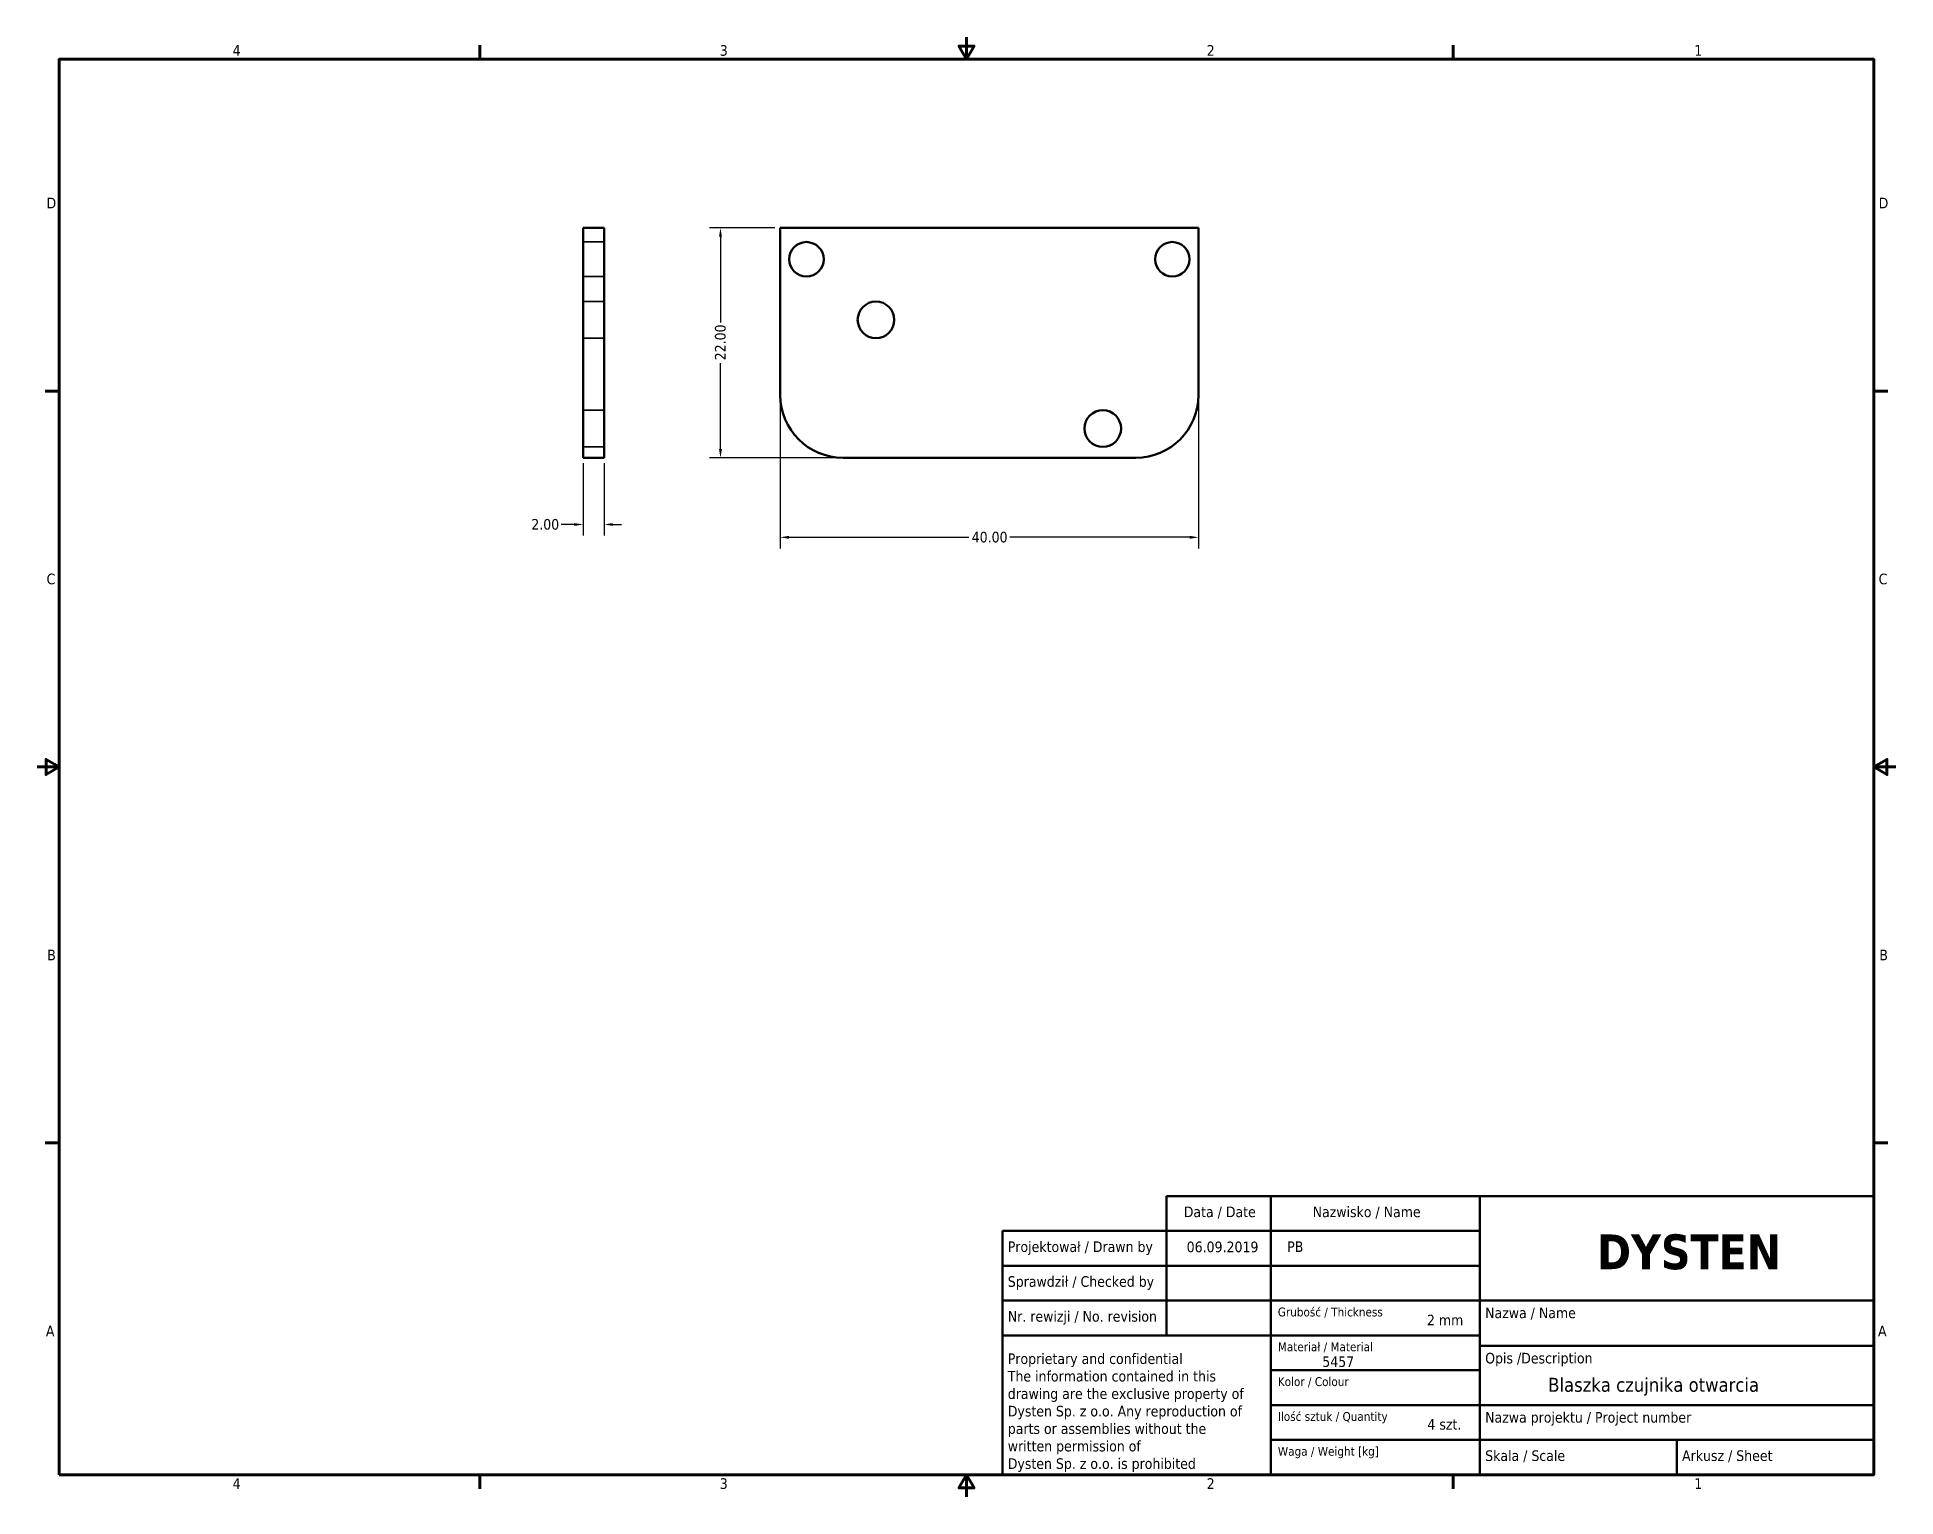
# Model space of a CAD drawing. Header units: millimetres. Extents: x 4 to 182, y 2 to 142.
import ezdxf
from ezdxf.enums import TextEntityAlignment as Align

# ---------------------------------------------------------------- set-up
doc = ezdxf.new("R2010")
doc.units = ezdxf.units.MM
doc.header["$LTSCALE"] = 0.333333
for name, color, linetype, lineweight in [('Obramowanie (ANSI)', 7, 'Continuous', 70), ('Tytuł (ANSI)', 7, 'Continuous', 50), ('Ukryty (ANSI)', 7, 'Continuous', 35), ('Widoczne (ANSI)', 7, 'Continuous', 50), ('Wymiar (ANSI)', 7, 'Continuous', 25)]:
    doc.layers.add(name, color=color, linetype=linetype, lineweight=lineweight)
doc.styles.add('Styl tekstu42', font='tahoma.ttf')
doc.styles.add('Tekst notatki (ANSI)', font='tahoma.ttf')
doc.dimstyles.new('Domyślne - mm (ANSI)', dxfattribs={"dimscale": 0.333333, "dimtxt": 3.048, "dimasz": 2.5, "dimexe": 3.175, "dimexo": 1.6002, "dimgap": 0.8, "dimtad": 0, "dimtoh": 1, "dimrnd": 1e-08, "dimzin": 4, "dimdsep": 46, "dimtxsty": 'Tekst notatki (ANSI)', "dimcen": 0.09, "dimdle": 10, "dimclrd": 256, "dimclre": 256, "dimclrt": 256, "dimadec": 1, "dimazin": 1, "dimtfac": 1, "dimtofl": 0, "dimtmove": 0, "dimatfit": 3, "dimfxl": 1, "dimtolj": 1, "dimtzin": 4, "dimlwd": -1, "dimlwe": -1, "dimarcsym": 0})

# ---------------------------------------------------------------- blocks, each defined once
blk = doc.blocks.new('Ramki Default Border')
at = {"layer": 'Obramowanie (ANSI)'}
for p, q in [((139.7, 419.1), (139.7, 423.16)), ((419.1, 419.1), (419.1, 423.16)), ((19.05, 323.85), (14.99, 323.85)), ((539.75, 323.85), (543.81, 323.85)), ((19.05, 107.95), (14.99, 107.95)), ((539.75, 107.95), (543.81, 107.95)), ((139.7, 12.7), (139.7, 8.64)), ((419.1, 12.7), (419.1, 8.64))]:
    blk.add_line(p, q, dxfattribs=at)
at = {"layer": 'Obramowanie (ANSI)', "flags": 128}
for points in [[(279.4, 425.45), (279.4, 419.1), (277.2, 422.91), (281.6, 422.91), (279.4, 419.1)], [(19.05, 12.7), (19.05, 419.1), (539.75, 419.1), (539.75, 12.7), (19.05, 12.7)], [(12.7, 215.9), (19.05, 215.9), (15.24, 218.1), (15.24, 213.7), (19.05, 215.9)], [(546.1, 215.9), (539.75, 215.9), (543.56, 218.1), (543.56, 213.7), (539.75, 215.9)], [(279.4, 6.35), (279.4, 12.7), (277.2, 8.89), (281.6, 8.89), (279.4, 12.7)]]:
    blk.add_lwpolyline(points, dxfattribs=at)
at = {"layer": 'Obramowanie (ANSI)', "char_height": 3.05, "attachment_point": 7, "style": 'Tekst notatki (ANSI)'}
for s, insert in [('4', (68.79, 420.12)), ('3', (208.6, 420.05)), ('2', (348.33, 420.12)), ('1', (488.26, 420.12)), ('D', (15.39, 376.3)), ('D', (541.17, 376.3)), ('C', (15.39, 268.3)), ('C', (541.17, 268.3)), ('B', (15.58, 160.4)), ('B', (541.36, 160.4)), ('A', (15.21, 52.45)), ('A', (540.99, 52.45)), ('4', (68.79, 8.64)), ('3', (208.6, 8.57)), ('2', (348.33, 8.64)), ('1', (488.26, 8.64))]:
    blk.add_mtext(s, dxfattribs=dict(at, insert=insert))
blk = doc.blocks.new('Tabelki rysunkowe Tabelka new')
at = {"layer": 'Tytuł (ANSI)'}
for p, q in [((529, 115), (326, 115)), ((326, 115), (326, 109)), ((356, 115), (356, 35)), ((416, 115), (416, 35)), ((529, 115), (529, 35)), ((326, 109), (326, 75)), ((279, 35), (279, 105)), ((279, 105), (356, 105)), ((356, 105), (416, 105)), ((356, 95), (279, 95)), ((356, 95), (416, 95)), ((356, 85), (279, 85)), ((356, 85), (416, 85)), ((416, 85), (529, 85)), ((356, 75), (279, 75)), ((356, 75), (416, 75)), ((416, 72), (529, 72)), ((356, 65), (416, 65)), ((356, 55), (416, 55)), ((416, 55), (529, 55)), ((356, 45), (416, 45)), ((416, 45), (529, 45)), ((472.5, 45), (472.5, 35)), ((529, 35), (279, 35))]:
    blk.add_line(p, q, dxfattribs=at)
at = {"layer": 'Tytuł (ANSI)', "style": 'Tekst notatki (ANSI)'}
for s, insert, char_height, attachment_point in [('Nazwisko / Name', (368, 112), 3.048, 1), ('Data / Date', (331, 112), 3.048, 1), ('Projektował / Drawn by', (280.5, 102), 3.048, 1), ('\\fTahoma|b1|i0;\\H10.0000;DYSTEN', (476, 104), 10, 2), ('Sprawdził / Checked by', (280.5, 92), 3.048, 1), ('Nr. rewizji / No. revision', (280.5, 82), 3.048, 1), ('\\fTahoma|b0|i0;\\H2.5400;Grubość / Thickness', (358, 83), 2.54, 1), ('Nazwa / Name', (417.5, 83), 3.048, 1), ('\\fTahoma|b0|i0;\\H2.5400;Materiał / Material', (358, 73), 2.54, 1), ('Opis /Description ', (417.5, 70), 3.048, 1), ('\\fTahoma|b0|i0;\\H2.5400;Kolor / Colour', (358, 63), 2.54, 1), ('\\fTahoma|b0|i0;\\H2.5400;Ilość sztuk / Quantity', (358, 53), 2.54, 1), ('Nazwa projektu / Project number', (417.5, 53), 3.048, 1), ('\\fTahoma|b0|i0;\\H2.5400;Waga / Weight [kg]', (358, 43), 2.54, 1), ('Skala / Scale', (417.5, 42), 3.048, 1), ('Arkusz / Sheet', (474, 42), 3.048, 1)]:
    blk.add_mtext(s, dxfattribs=dict(at, insert=insert, char_height=char_height, attachment_point=attachment_point))
at = {"layer": 'Tytuł (ANSI)', "insert": (280.5, 69.84), "char_height": 3.048, "attachment_point": 1, "line_spacing_factor": 0.987884, "style": 'Tekst notatki (ANSI)'}
blk.add_mtext('Proprietary and confidential\\PThe information contained in this\\Pdrawing are the exclusive property of\\PDysten Sp. z o.o. Any reproduction of\\Pparts or assemblies without the\\Pwritten permission of\\PDysten Sp. z o.o. is prohibited', dxfattribs=at)
at = {"layer": 'Tytuł (ANSI)'}
for tag, p, height, style in [('Data_001', (331.83, 98.89), 3.05, 'Tekst notatki (ANSI)'), ('Projektował_001', (360.69, 98.95), 3.05, 'Tekst notatki (ANSI)'), ('Grubość_materiału_001', (400.78, 77.89), 3.05, 'Tekst notatki (ANSI)'), ('Materiał_001', (370.75, 65.95), 3.05, 'Tekst notatki (ANSI)'), ('Nazwa_części_001', (435.59, 58.82), 4, 'Styl tekstu42'), ('Ilość_sztuk_001', (400.92, 47.95), 3.05, 'Tekst notatki (ANSI)')]:
    blk.add_attdef(tag, p, '', height=height, dxfattribs=dict(at, style=style))
at = {"layer": 'Tytuł (ANSI)', "style": 'Tekst notatki (ANSI)'}
for tag, p in [('kiedy_sprawdził', (332, 92)), ('Kto_zatwierdził', (361, 92)), ('Nr_części', (465.47, 80.14)), ('RAL', (395.29, 61)), ('Nr_projektu', (499.73, 51)), ('Waga', (401, 41))]:
    blk.add_attdef(tag, text='', height=3.05, dxfattribs=at).set_placement(p, align=Align.TOP_LEFT)
blk = doc.blocks.new('*D5')
at = {"layer": 'Defpoints', "color": 0, "transparency": 16777216}
for p in [(75.32, 107.56), (115.32, 107.56), (115.32, 93.95)]:
    blk.add_point(p, dxfattribs=at)
at = {"layer": 'Wymiar (ANSI)', "transparency": 16777216}
for p, q in [((75.32, 107.03), (75.32, 92.89)), ((115.32, 107.03), (115.32, 92.89)), ((76.16, 93.95), (93.36, 93.95)), ((114.49, 93.95), (97.28, 93.95))]:
    blk.add_line(p, q, dxfattribs=at)
for points in [[(76.16, 94.09), (76.16, 93.81), (75.32, 93.95)], [(114.49, 94.09), (114.49, 93.81), (115.32, 93.95)]]:
    blk.add_solid(points, dxfattribs=at)
at = {"layer": 'Wymiar (ANSI)', "transparency": 16777216, "insert": (93.63, 94.48), "char_height": 1.016, "attachment_point": 1, "style": 'Tekst notatki (ANSI)'}
blk.add_mtext('\\A1;40.00', dxfattribs=at)
blk = doc.blocks.new('*D6')
at = {"layer": 'Defpoints', "color": 0, "transparency": 16777216}
for p in [(69.6, 123.56), (75.32, 123.56), (81.32, 101.56)]:
    blk.add_point(p, dxfattribs=at)
at = {"layer": 'Wymiar (ANSI)', "transparency": 16777216}
for p, q in [((74.79, 123.56), (68.54, 123.56)), ((69.6, 122.73), (69.6, 114.5)), ((69.6, 102.4), (69.6, 110.62)), ((80.79, 101.56), (68.54, 101.56))]:
    blk.add_line(p, q, dxfattribs=at)
for points in [[(69.46, 122.73), (69.74, 122.73), (69.6, 123.56)], [(69.46, 102.4), (69.74, 102.4), (69.6, 101.56)]]:
    blk.add_solid(points, dxfattribs=at)
at = {"layer": 'Wymiar (ANSI)', "transparency": 16777216, "insert": (69.07, 110.89), "char_height": 1.016, "attachment_point": 1, "rotation": 90, "style": 'Tekst notatki (ANSI)'}
blk.add_mtext('\\A1;22.00', dxfattribs=at)
blk = doc.blocks.new('*D7')
at = {"layer": 'Defpoints', "color": 0, "transparency": 16777216}
for p in [(56.46, 101.56), (58.46, 101.56), (58.46, 95.18)]:
    blk.add_point(p, dxfattribs=at)
at = {"layer": 'Wymiar (ANSI)', "transparency": 16777216}
for p, q in [((56.46, 101.03), (56.46, 94.12)), ((58.46, 101.03), (58.46, 94.12)), ((55.63, 95.18), (54.35, 95.18)), ((59.29, 95.18), (60.13, 95.18))]:
    blk.add_line(p, q, dxfattribs=at)
for points in [[(55.63, 95.31), (55.63, 95.04), (56.46, 95.18)], [(59.29, 95.31), (59.29, 95.04), (58.46, 95.18)]]:
    blk.add_solid(points, dxfattribs=at)
at = {"layer": 'Wymiar (ANSI)', "transparency": 16777216, "insert": (51.5, 95.7), "char_height": 1.016, "attachment_point": 1, "style": 'Tekst notatki (ANSI)'}
blk.add_mtext('\\A1;2.00', dxfattribs=at)

msp = doc.modelspace()

# ---------------------------------------------------------------- linework, layer by layer
at = {"layer": 'Ukryty (ANSI)'}
for p, q in [((58.461, 122.212), (56.461, 122.212)), ((58.461, 118.912), (56.461, 118.912)), ((58.461, 116.512), (56.461, 116.512)), ((58.461, 113.012), (56.461, 113.012)), ((58.461, 106.112), (56.461, 106.112)), ((58.461, 102.612), (56.461, 102.612))]:
    msp.add_line(p, q, dxfattribs=at)
at = {"layer": 'Widoczne (ANSI)'}
for p, q in [((56.461, 123.562), (56.461, 107.562)), ((58.461, 123.562), (56.461, 123.562)), ((58.461, 123.562), (58.461, 107.562)), ((75.322, 123.562), (115.322, 123.562)), ((75.322, 107.562), (75.322, 123.562)), ((115.322, 123.562), (115.322, 107.562)), ((56.461, 101.562), (56.461, 107.562)), ((58.461, 107.562), (58.461, 101.562)), ((56.461, 101.562), (58.461, 101.562)), ((109.322, 101.562), (81.322, 101.562))]:
    msp.add_line(p, q, dxfattribs=at)
for centre, radius in [((77.822, 120.562), 1.65), ((112.822, 120.562), 1.65), ((84.472, 114.762), 1.75), ((106.172, 104.362), 1.75)]:
    msp.add_circle(centre, radius, dxfattribs=at)
for centre, start, end in [((81.322, 107.562), 180, 270), ((109.322, 107.562), 270, 0)]:
    msp.add_arc(centre, 6, start, end, dxfattribs=at)

# ---------------------------------------------------------------- block references
at = {"xscale": 0.3333333333333333, "yscale": 0.3333333333333333, "zscale": 0.3333333333333333}
msp.add_blockref('Ramki Default Border', (0, 0), dxfattribs=at)
msp.add_blockref('Tabelki rysunkowe Tabelka new', (3.583, -7.433), dxfattribs=at).add_auto_attribs({'Projektował_001': 'PB', 'Data_001': '06.09.2019', 'Materiał_001': '5457', 'Grubość_materiału_001': '2 mm', 'Ilość_sztuk_001': '4 szt.', 'Nazwa_części_001': 'Blaszka czujnika otwarcia'})

# ---------------------------------------------------------------- dimensions: what is measured, and where the dimension line sits
at = {"layer": 'Wymiar (ANSI)'}
dim = msp.add_linear_dim(base=(69.599, 123.562), p1=(81.322, 101.562), p2=(75.322, 123.562), angle=90, dimstyle='Domyślne - mm (ANSI)', override={"dimgap": 0.8, "dimtoh": 0, "dimdec": 2, "dimtol": 0, "dimlim": 0, "dimtp": 0, "dimtm": 0, "dimtdec": 2, "dimatfit": 1}, dxfattribs=at)
dim.commit()
dim.dimension.update_dxf_attribs({"geometry": '*D6', "text_midpoint": (69.599, 112.562), "dimtype": 160})
for base, p1, p2, picture, middle in [((115.322, 93.952), (75.322, 107.562), (115.322, 107.562), '*D5', (95.322, 93.952)), ((58.461, 95.175), (56.461, 101.562), (58.461, 101.562), '*D7', (52.794, 95.175))]:
    dim = msp.add_linear_dim(base=base, p1=p1, p2=p2, dimstyle='Domyślne - mm (ANSI)', override={"dimgap": 0.8, "dimtoh": 0, "dimdec": 2, "dimtol": 0, "dimlim": 0, "dimtp": 0, "dimtm": 0, "dimtdec": 2, "dimatfit": 1}, dxfattribs=at)
    dim.commit()
    dim.dimension.update_dxf_attribs({"geometry": picture, "text_midpoint": middle, "dimtype": 160})

doc.saveas('drawing.dxf')
